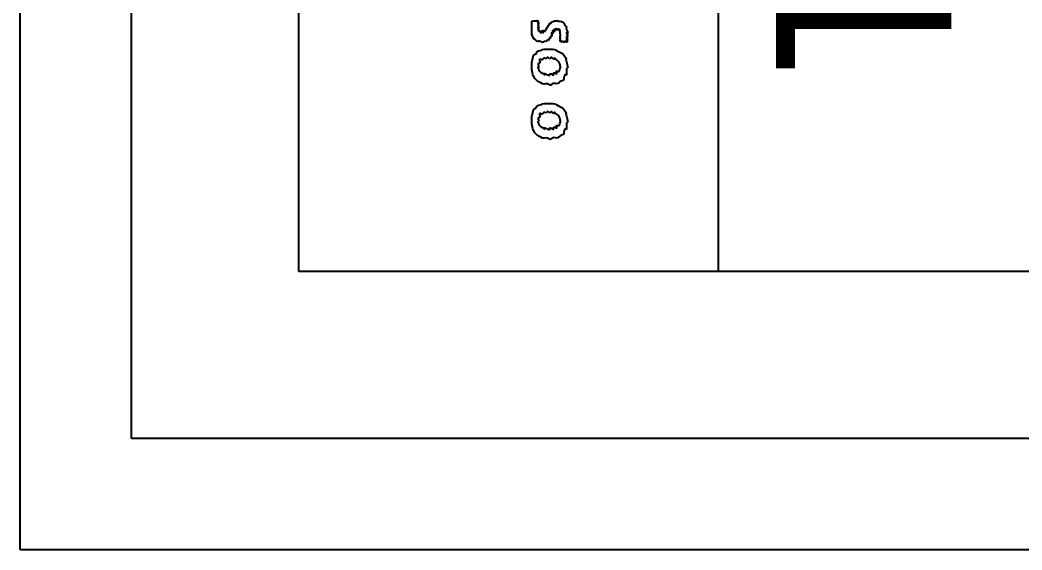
# Model space of a CAD drawing. Header units: millimetres. Extents: x 0 to 33.1, y 1.5 to 45.3.
# Drawn here: x 0.028 to 1.046, y 1.498 to 2.037 of the extents above; entities that cross this region are included whole.
import ezdxf

# ---------------------------------------------------------------- set-up
doc = ezdxf.new("R2010")
doc.units = ezdxf.units.MM
doc.header["$MEASUREMENT"] = 0
doc.layers.get('0').update_dxf_attribs({"linetype": 'CONTINUOUS'})

msp = doc.modelspace()

# ---------------------------------------------------------------- linework, layer by layer
at = {"color": 0, "linetype": 'Continuous'}
for p, q in [((0.027778, 1.49778), (0.027778, 45.3028)), ((0.141114, 1.61111), (0.141114, 44.9044)), ((0.311089, 1.78108), (0.311089, 44.7344)), ((32.7894, 1.78108), (0.311089, 1.78108)), ((32.9594, 1.61111), (0.141114, 1.61111)), ((33.0728, 1.49778), (0.027778, 1.49778))]:
    msp.add_line(p, q, dxfattribs=at)
at = {"color": 240, "linetype": 'Continuous'}
for p, q in [((0.311089, 1.78108), (0.311089, 6.90446)), ((1.50776, 1.78108), (0.311089, 1.78108))]:
    msp.add_line(p, q, dxfattribs=at)
at = {"color": 11, "linetype": 'Continuous'}
for p, q in [((0.737793, 1.78108), (0.737793, 6.90446)), ((0.558649, 2.01383), (0.558649, 2.01383)), ((0.566026, 1.98019), (0.566026, 1.98019)), ((0.566461, 1.97043), (0.566461, 1.97043)), ((0.566026, 1.92503), (0.566026, 1.92503)), ((0.566461, 1.91525), (0.566461, 1.91525))]:
    msp.add_line(p, q, dxfattribs=at)
for points in [[(0.547797, 2.0351), (0.547797, 2.03549), (0.548068, 2.03543), (0.548665, 2.03554)], [(0.547797, 2.03381), (0.547797, 2.03504), (0.547797, 2.03483), (0.547797, 2.0351)], [(0.547797, 2.03185), (0.547797, 2.0339), (0.547797, 2.03326), (0.547797, 2.03381)], [(0.547797, 2.02924), (0.547797, 2.03228), (0.547797, 2.03097), (0.547797, 2.03185)], [(0.547797, 2.02599), (0.547797, 2.03043), (0.547797, 2.02826), (0.547797, 2.02924)], [(0.548665, 2.03554), (0.5491, 2.03575), (0.550293, 2.03575), (0.551486, 2.03575)], [(0.551486, 2.03575), (0.550944, 2.03575), (0.552789, 2.03575), (0.553222, 2.03575)], [(0.553222, 2.03575), (0.551812, 2.03564), (0.553982, 2.03554), (0.554308, 2.03554)], [(0.554308, 2.03554), (0.552408, 2.03564), (0.554796, 2.03549), (0.554958, 2.03532)], [(0.554958, 2.03532), (0.552681, 2.03532), (0.555176, 2.0351), (0.555176, 2.0351)], [(0.555176, 2.0351), (0.552681, 2.03504), (0.555176, 2.03456), (0.555176, 2.03424)], [(0.555176, 2.03424), (0.552681, 2.03435), (0.555176, 2.03336), (0.555176, 2.03293)], [(0.555176, 2.03293), (0.552681, 2.03331), (0.555176, 2.03174), (0.555176, 2.03097)], [(0.555176, 2.03097), (0.552681, 2.03174), (0.555176, 2.02924), (0.555176, 2.02838)], [(0.555176, 2.02838), (0.552681, 2.03), (0.555176, 2.02686), (0.555176, 2.02642)], [(0.555176, 2.02642), (0.552843, 2.02897), (0.555447, 2.02533), (0.55561, 2.0249)], [(0.55561, 2.0249), (0.553276, 2.02794), (0.556261, 2.02399), (0.556694, 2.02382)], [(0.556694, 2.02382), (0.554144, 2.0275), (0.557563, 2.02339), (0.557997, 2.02339)], [(0.557997, 2.02339), (0.555447, 2.0275), (0.559571, 2.0236), (0.560167, 2.02403)], [(0.560167, 2.02403), (0.556749, 2.02826), (0.561469, 2.02479), (0.561903, 2.02533)], [(0.561903, 2.02533), (0.562392, 2.0294), (0.562879, 2.02658), (0.563206, 2.02729)], [(0.563206, 2.02729), (0.563097, 2.03088), (0.564074, 2.02881), (0.564507, 2.02968)], [(0.564507, 2.02968), (0.563965, 2.03244), (0.565429, 2.03114), (0.566026, 2.03185)], [(0.566026, 2.03185), (0.565158, 2.0339), (0.567219, 2.03326), (0.567979, 2.03381)], [(0.567979, 2.03381), (0.566569, 2.03504), (0.569553, 2.03489), (0.570583, 2.03532)], [(0.570583, 2.02447), (0.567165, 2.02767), (0.569715, 2.02328), (0.569282, 2.02251)], [(0.572319, 2.02599), (0.568197, 2.02881), (0.571126, 2.02507), (0.570583, 2.02447)], [(0.570583, 2.03532), (0.568739, 2.03575), (0.573025, 2.03575), (0.57449, 2.03575)], [(0.574924, 2.02642), (0.569499, 2.02957), (0.573025, 2.02632), (0.572319, 2.02599)], [(0.57449, 2.03575), (0.571506, 2.03575), (0.576986, 2.03554), (0.578179, 2.0351)], [(0.575792, 2.02621), (0.575412, 2.02957), (0.575196, 2.02642), (0.574924, 2.02642)], [(0.576443, 2.02513), (0.57601, 2.02914), (0.576064, 2.02593), (0.575792, 2.02621)], [(0.576878, 2.0236), (0.576281, 2.02826), (0.576551, 2.02468), (0.576443, 2.02513)], [(0.578179, 2.0351), (0.578614, 2.03478), (0.580567, 2.03375), (0.581435, 2.03271)], [(0.581435, 2.03271), (0.58035, 2.03261), (0.583008, 2.03022), (0.583604, 2.0286)], [(0.583604, 2.0286), (0.581489, 2.0294), (0.584472, 2.02513), (0.584472, 2.02294)], [(0.548449, 2.02121), (0.547797, 2.02289), (0.547797, 2.02425), (0.547797, 2.02599)], [(0.550401, 2.01731), (0.548665, 2.01986), (0.548882, 2.01964), (0.548449, 2.02121)], [(0.553874, 2.01471), (0.55051, 2.01768), (0.551378, 2.01617), (0.550401, 2.01731)], [(0.558649, 2.01383), (0.553114, 2.01654), (0.555176, 2.01417), (0.553874, 2.01471)], [(0.562338, 2.01449), (0.561089, 2.01654), (0.560058, 2.01383), (0.558649, 2.01383)], [(0.564942, 2.01579), (0.563097, 2.01725), (0.563314, 2.01481), (0.562338, 2.01449)], [(0.566678, 2.01796), (0.564561, 2.01839), (0.565647, 2.01639), (0.564942, 2.01579)], [(0.568197, 2.02013), (0.565593, 2.02001), (0.567219, 2.01872), (0.566678, 2.01796)], [(0.569282, 2.02251), (0.566461, 2.0261), (0.568631, 2.02089), (0.568197, 2.02013)], [(0.577094, 2.02121), (0.576551, 2.02229), (0.576986, 2.02289), (0.576878, 2.0236)], [(0.577094, 2.01861), (0.576551, 2.02046), (0.577094, 2.02024), (0.577094, 2.02121)], [(0.577094, 2.01665), (0.576551, 2.01899), (0.577094, 2.0179), (0.577094, 2.01861)], [(0.577094, 2.01535), (0.576551, 2.01785), (0.577094, 2.01611), (0.577094, 2.01665)], [(0.577094, 2.01449), (0.576551, 2.01725), (0.577094, 2.01508), (0.577094, 2.01535)], [(0.577311, 2.01426), (0.576551, 2.01682), (0.577094, 2.01438), (0.577094, 2.01449)], [(0.577963, 2.01406), (0.576878, 2.01665), (0.577419, 2.01417), (0.577311, 2.01426)], [(0.579047, 2.01383), (0.577419, 2.01654), (0.578233, 2.01394), (0.577963, 2.01406)], [(0.580783, 2.01383), (0.57845, 2.01654), (0.57959, 2.01383), (0.579047, 2.01383)], [(0.582303, 2.01383), (0.57959, 2.01654), (0.581326, 2.01383), (0.580783, 2.01383)], [(0.583387, 2.01406), (0.580458, 2.01654), (0.582736, 2.01383), (0.582303, 2.01383)], [(0.584039, 2.01426), (0.581054, 2.01665), (0.583658, 2.01406), (0.583387, 2.01406)], [(0.584472, 2.02294), (0.581489, 2.02636), (0.584472, 2.02121), (0.584472, 2.02035)], [(0.584472, 2.02035), (0.581489, 2.02001), (0.584472, 2.01872), (0.584472, 2.01796)], [(0.584472, 2.01796), (0.581489, 2.01839), (0.584472, 2.01644), (0.584472, 2.016)], [(0.584472, 2.016), (0.581489, 2.01742), (0.584472, 2.01503), (0.584472, 2.01471)], [(0.584472, 2.01471), (0.581489, 2.01682), (0.58431, 2.01426), (0.584039, 2.01426)], [(0.558214, 2.00603), (0.556912, 2.00711), (0.562879, 2.00711), (0.56581, 2.00711)], [(0.56581, 2.00711), (0.567165, 2.00711), (0.571018, 2.00678), (0.573188, 2.00603)], [(0.547797, 1.98931), (0.547797, 1.99354), (0.548122, 1.99485), (0.548882, 1.99713)], [(0.548882, 1.99713), (0.549371, 2.00265), (0.550944, 2.00119), (0.552572, 2.00276)], [(0.552572, 2.00276), (0.552572, 2.00569), (0.556044, 2.00532), (0.558214, 2.00603)], [(0.558431, 1.99582), (0.553874, 1.99886), (0.556586, 1.99419), (0.556044, 1.993)], [(0.561903, 1.99713), (0.560493, 2.00017), (0.559407, 1.99642), (0.558431, 1.99582)], [(0.566243, 1.99735), (0.563097, 2.0006), (0.563206, 1.99729), (0.561903, 1.99713)], [(0.570367, 1.9969), (0.566135, 2.0006), (0.567654, 1.99735), (0.566243, 1.99735)], [(0.574056, 1.99539), (0.568901, 1.99989), (0.571778, 1.99647), (0.570367, 1.9969)], [(0.573188, 2.00603), (0.571669, 2.00553), (0.577419, 2.00401), (0.579047, 2.00256)], [(0.579047, 2.00256), (0.57959, 2.0025), (0.582086, 1.99903), (0.582954, 1.99669)], [(0.582954, 1.99669), (0.581489, 1.99789), (0.584472, 1.99164), (0.584472, 1.98844)], [(0.5491, 1.98107), (0.547797, 1.98747), (0.547797, 1.98617), (0.547797, 1.98931)], [(0.556044, 1.993), (0.552681, 1.99192), (0.555176, 1.9905), (0.555176, 1.98888)], [(0.555176, 1.98888), (0.552681, 1.98888), (0.555393, 1.98617), (0.555826, 1.98497)], [(0.555826, 1.98497), (0.553711, 1.9866), (0.557129, 1.98296), (0.557997, 1.98236)], [(0.573839, 1.98215), (0.570801, 1.98643), (0.575629, 1.98361), (0.576226, 1.98475)], [(0.576226, 1.99278), (0.575575, 1.99397), (0.575032, 1.99468), (0.574056, 1.99539)], [(0.577094, 1.98867), (0.576551, 1.99181), (0.576768, 1.99164), (0.576226, 1.99278)], [(0.576226, 1.98475), (0.576551, 1.98861), (0.577094, 1.98708), (0.577094, 1.98867)], [(0.584472, 1.98844), (0.581489, 1.98703), (0.584039, 1.98281), (0.583171, 1.98062)], [(0.553006, 1.97521), (0.549642, 1.97819), (0.550076, 1.97879), (0.5491, 1.98107)], [(0.557997, 1.98236), (0.55561, 1.98529), (0.560167, 1.98118), (0.561469, 1.98085)], [(0.561469, 1.98085), (0.558322, 1.98454), (0.564399, 1.98019), (0.566026, 1.98019)], [(0.566026, 1.98019), (0.566026, 1.98454), (0.568847, 1.98036), (0.57015, 1.98062)], [(0.57015, 1.98062), (0.568739, 1.98514), (0.572808, 1.98144), (0.573839, 1.98215)], [(0.583171, 1.98062), (0.579915, 1.98253), (0.581272, 1.97646), (0.579699, 1.97499)], [(0.558865, 1.97174), (0.553006, 1.97499), (0.554742, 1.97364), (0.553006, 1.97521)], [(0.566461, 1.97043), (0.562121, 1.97342), (0.561143, 1.97086), (0.558865, 1.97174)], [(0.573839, 1.97174), (0.5676, 1.97342), (0.569174, 1.97043), (0.566461, 1.97043)], [(0.579699, 1.97499), (0.576714, 1.97499), (0.576118, 1.9725), (0.573839, 1.97174)], [(0.548882, 1.94194), (0.549371, 1.94749), (0.550944, 1.94601), (0.552572, 1.9476)], [(0.552572, 1.9476), (0.552572, 1.95053), (0.556044, 1.95014), (0.558214, 1.95085)], [(0.558214, 1.95085), (0.556912, 1.95193), (0.562879, 1.95193), (0.56581, 1.95193)], [(0.566243, 1.94217), (0.563097, 1.94542), (0.563206, 1.94211), (0.561903, 1.94194)], [(0.56581, 1.95193), (0.567165, 1.95193), (0.571018, 1.95161), (0.573188, 1.95085)], [(0.570367, 1.94174), (0.566135, 1.94542), (0.567654, 1.94217), (0.566243, 1.94217)], [(0.573188, 1.95085), (0.571669, 1.95036), (0.577419, 1.94883), (0.579047, 1.94737)], [(0.579047, 1.94737), (0.57959, 1.94732), (0.582086, 1.94385), (0.582954, 1.94151)], [(0.547797, 1.93414), (0.547797, 1.93838), (0.548122, 1.93967), (0.548882, 1.94194)], [(0.556044, 1.93782), (0.552681, 1.93674), (0.555176, 1.93533), (0.555176, 1.93371)], [(0.558431, 1.94065), (0.553874, 1.94368), (0.556586, 1.93901), (0.556044, 1.93782)], [(0.561903, 1.94194), (0.560493, 1.94499), (0.559407, 1.94125), (0.558431, 1.94065)], [(0.574056, 1.94021), (0.568901, 1.94472), (0.571778, 1.94129), (0.570367, 1.94174)], [(0.576226, 1.93761), (0.575575, 1.93881), (0.575032, 1.93951), (0.574056, 1.94021)], [(0.577094, 1.93349), (0.576551, 1.93664), (0.576768, 1.93647), (0.576226, 1.93761)], [(0.582954, 1.94151), (0.581489, 1.94271), (0.584472, 1.93647), (0.584472, 1.93326)], [(0.5491, 1.92589), (0.547797, 1.93229), (0.547797, 1.93099), (0.547797, 1.93414)], [(0.553006, 1.92003), (0.549642, 1.92301), (0.550076, 1.92361), (0.5491, 1.92589)], [(0.555176, 1.93371), (0.552681, 1.93371), (0.555393, 1.93099), (0.555826, 1.92979)], [(0.555826, 1.92979), (0.553711, 1.93143), (0.557129, 1.92779), (0.557997, 1.92719)], [(0.557997, 1.92719), (0.55561, 1.93012), (0.560167, 1.926), (0.561469, 1.92567)], [(0.561469, 1.92567), (0.558322, 1.92936), (0.564399, 1.92503), (0.566026, 1.92503)], [(0.566026, 1.92503), (0.566026, 1.92936), (0.568847, 1.92518), (0.57015, 1.92546)], [(0.57015, 1.92546), (0.568739, 1.92996), (0.572808, 1.92626), (0.573839, 1.92697)], [(0.573839, 1.92697), (0.570801, 1.93126), (0.575629, 1.92844), (0.576226, 1.92958)], [(0.576226, 1.92958), (0.576551, 1.93343), (0.577094, 1.93192), (0.577094, 1.93349)], [(0.583171, 1.92546), (0.579915, 1.92736), (0.581272, 1.92128), (0.579699, 1.91982)], [(0.584472, 1.93326), (0.581489, 1.93186), (0.584039, 1.92763), (0.583171, 1.92546)], [(0.558865, 1.91656), (0.553006, 1.91982), (0.554742, 1.91846), (0.553006, 1.92003)], [(0.566461, 1.91525), (0.562121, 1.91824), (0.561143, 1.91569), (0.558865, 1.91656)], [(0.573839, 1.91656), (0.5676, 1.91824), (0.569174, 1.91525), (0.566461, 1.91525)], [(0.579699, 1.91982), (0.576714, 1.91982), (0.576118, 1.91732), (0.573839, 1.91656)]]:
    msp.add_open_spline(points, degree=3, dxfattribs=at)

# ---------------------------------------------------------------- texts
at = {"color": 11}
msp.add_text('1', height=0.178333, rotation=270, dxfattribs=at).set_placement((0.796112, 2.10865))

doc.saveas('drawing.dxf')
